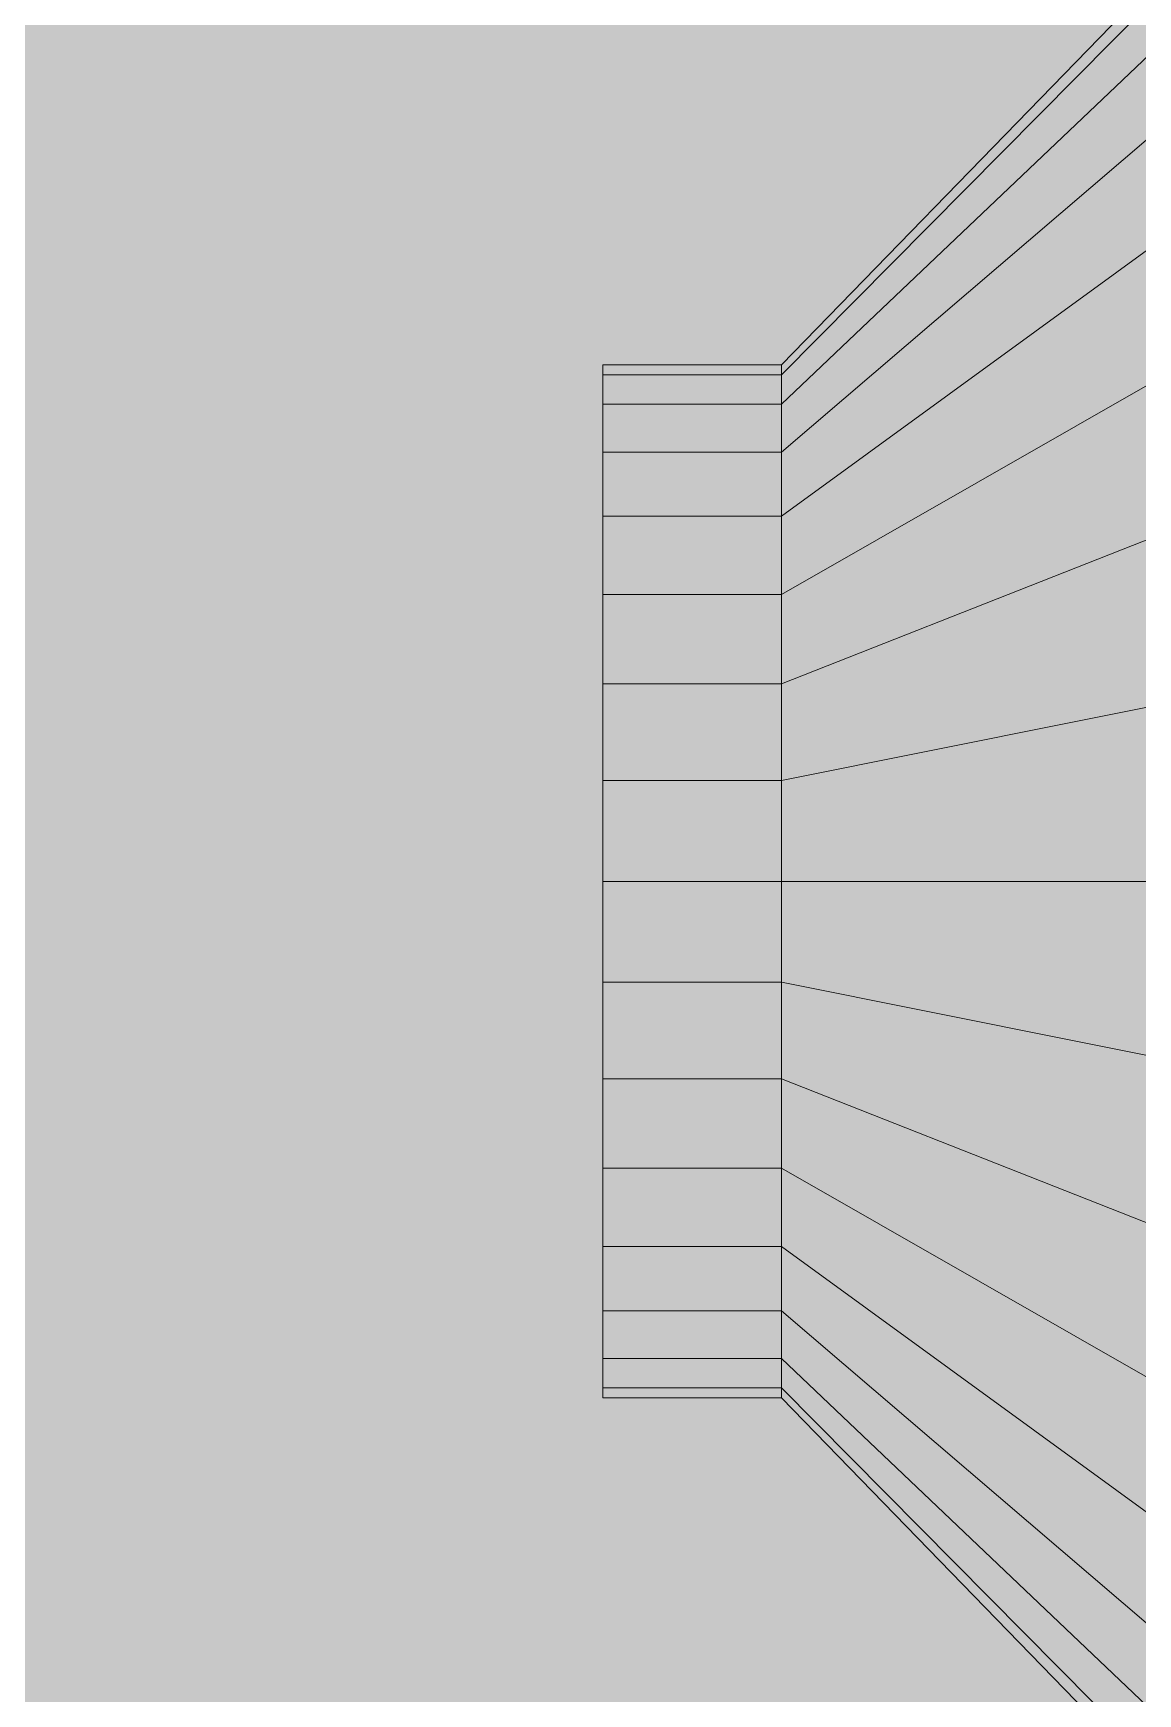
# Model space of a CAD drawing. Header units: millimetres. Extents: x -92759 to 184353, y -15225 to 86714.
# Drawn here: x -40618.1 to -40457.6, y 59628.2 to 59869.4 of the extents above; entities that cross this region are included whole.
import ezdxf

# ---------------------------------------------------------------- set-up
doc = ezdxf.new("R2010")
doc.units = ezdxf.units.MM
doc.layers.add('A-PATT-CONC', color=8, linetype='Continuous')
doc.layers.add('M-ACMV_FCU', color=5, linetype='Continuous')
doc.layers.add('HFI 9MM FPB', color=94, linetype='Continuous', lineweight=5)
doc.layers.add('M-ACMV_FAF', color=86, linetype='Continuous', lineweight=9)

# ---------------------------------------------------------------- blocks, each defined once
blk = doc.blocks.new('RCP_B8L1')
at = {"layer": 'HFI 9MM FPB'}
h = blk.add_hatch(dxfattribs=at)
h.set_pattern_fill('ANSI33', color=256, scale=50)
h.paths.add_polyline_path([(3420.95034, 503711.71507), (3420.95034, 499961.70958), (14170.95033, 499961.70958), (14170.95033, 498786.70958), (14170.95033, 496961.70958), (14620.95033, 496961.70958), (14620.95033, 495861.70958), (14170.95033, 495861.70958), (14170.95033, 487961.70958), (14770.95033, 487961.70958), (14770.95033, 488411.70958), (17420.95033, 488411.70958), (17420.95033, 489484.4), (17420.95033, 489561.70958), (19070.95033, 489561.70958), (19070.95033, 488561.70958), (18870.95033, 488561.70958), (18870.95033, 487961.70958), (19070.95033, 487961.70958), (19070.95033, 485386.70958), (15770.95033, 485386.70958), (15770.95033, 486036.70958), (14170.95033, 486036.70958), (14170.95033, 474361.70958), (16695.95033, 474361.70958), (16695.95033, 472561.70958), (14827.95033, 472561.70958), (14827.95033, 472661.70958), (14170.95033, 472661.70958), (14170.95033, 456911.7134), (11460.95032, 456911.7134), (11460.95032, 457661.70958), (7770.95034, 457661.70958), (7770.95034, 457211.70958), (3170.94439, 457211.70958), (3170.94439, 464761.70958), (-2529.04966, 464761.70958), (-2529.04966, 475336.70958), (5770.95034, 475336.70958), (5770.95034, 465361.70958), (12071.95033, 465361.70958), (12071.95033, 486011.70958), (3321.95033, 486011.70958), (3321.95033, 497561.70958), (-2879.04966, 497561.70958), (-2879.04966, 499961.70958), (1920.95034, 499961.70958), (1920.95034, 503711.71507), (2120.95034, 503711.71507)])
h.paths.add_polyline_path([(13420.95033, 497861.70958), (13420.95033, 457661.70958), (12820.95033, 457661.70958), (12820.95033, 497861.70958), (-2178.96619, 497861.70958), (-2178.96619, 499661.70958), (13420.95033, 499661.70958)], flags=16)
h.paths.add_polyline_path([(12070.95033, 496961.70958), (3671.95033, 496961.70959), (3671.95033, 486161.70959), (12070.95033, 486161.70958)], flags=16)
h.paths.add_polyline_path([(15120.95033, 488099.20958), (15120.95033, 486299.20958), (16320.95033, 486299.20958), (16320.95033, 485699.20958), (18720.95033, 485699.20958), (18720.95033, 488099.20958)], flags=16)
h.paths.add_polyline_path([(8070.95034, 463261.70958), (11870.95034, 463261.70958), (11870.95034, 459461.70958), (8070.95034, 459461.70958)], flags=0)
h.paths.add_polyline_path([(7920.95034, 463411.70958), (12020.95034, 463411.70958), (12020.95034, 459311.70958), (7920.95034, 459311.70958)], flags=16)
h.paths.add_polyline_path([(-1979.04966, 474849.20967), (5220.95034, 474849.20967), (5220.95034, 465249.22398), (-1979.04966, 465249.22398)], flags=16)
h.paths.add_polyline_path([(-2529.04966, 467793.20229), (-2529.04966, 464761.70958), (3170.94439, 464761.70958), (3170.94439, 457211.70958), (7770.95034, 457211.70958), (7770.95034, 457661.70958), (11460.95032, 457661.70958), (11460.95032, 456911.7134), (14170.95033, 456911.7134), (14170.95033, 472661.70958), (14020.95033, 472661.70958), (14020.95033, 457061.70958), (11610.95032, 457061.70958), (11610.95032, 457811.70958), (7620.95034, 457811.70958), (7620.95034, 457361.70958), (3320.94439, 457361.70958), (3320.94439, 464911.70958), (-2379.04966, 464911.70958), (-2379.04966, 467793.20229), (-2379.04966, 475186.70967), (5620.95034, 475186.70967), (5620.95034, 465211.72398), (12220.95033, 465211.72398), (12220.95033, 486011.70958), (12070.95033, 486011.70958), (12070.95033, 465361.72398), (5770.95034, 465361.72398), (5770.95034, 475336.70967), (-2529.04966, 475336.70967)], flags=16)
blk = doc.blocks.new('A$C7ee587d2')
at = {"layer": 'M-ACMV_FAF', "lineweight": 5, "invisible_edges": 14}
for points in [[(-254.251043, 104, 31.319129), (-255.5, 104, 44), (-265.5, 104, 44), (-264.058896, 104, 29.368226)], [(-255.5, 104, 44), (-254.251043, 104, 56.680871), (-264.058896, 104, 58.631774), (-265.5, 104, 44)], [(-250.55217, 104, 19.125577), (-254.251043, 104, 31.319129), (-264.058896, 104, 29.368226), (-259.790965, 104, 15.298743)], [(-254.251043, 104, 56.680871), (-250.55217, 104, 68.874423), (-259.790965, 104, 72.701257), (-264.058896, 104, 58.631774)], [(-244.545525, 104, 7.887935), (-250.55217, 104, 19.125577), (-259.790965, 104, 15.298743), (-252.860221, 104, 2.332233)], [(-250.55217, 104, 68.874423), (-244.545525, 104, 80.112065), (-252.860221, 104, 85.667767), (-259.790965, 104, 72.701257)], [(-236.461941, 104, -1.961941), (-244.545525, 104, 7.887935), (-252.860221, 104, 2.332233), (-243.533009, 104, -9.033009)], [(-244.545525, 104, 80.112065), (-236.461941, 104, 89.961941), (-243.533009, 104, 97.033009), (-252.860221, 104, 85.667767)], [(-226.612065, 104, -10.045525), (-236.461941, 104, -1.961941), (-243.533009, 104, -9.033009), (-232.167767, 104, -18.360221)], [(-236.461941, 104, 89.961941), (-226.612065, 104, 98.045525), (-232.167767, 104, 106.360221), (-243.533009, 104, 97.033009)], [(-215.374423, 104, -16.05217), (-226.612065, 104, -10.045525), (-232.167767, 104, -18.360221), (-219.201257, 104, -25.290965)], [(-226.612065, 104, 98.045525), (-215.374423, 104, 104.05217), (-219.201257, 104, 113.290965), (-232.167767, 104, 106.360221)], [(-203.180871, 104, -19.751043), (-215.374423, 104, -16.05217), (-219.201257, 104, -25.290965), (-205.131774, 104, -29.558896)], [(-215.374423, 104, 104.05217), (-203.180871, 104, 107.751043), (-205.131774, 104, 117.558896), (-219.201257, 104, 113.290965)], [(-190.5, 104, -21), (-203.180871, 104, -19.751043), (-205.131774, 104, -29.558896), (-190.5, 104, -31)], [(-203.180871, 104, 107.751043), (-190.5, 104, 109), (-190.5, 104, 119), (-205.131774, 104, 117.558896)], [(-190.5, 104, 109), (-177.819129, 104, 107.751043), (-175.868226, 104, 117.558896), (-190.5, 104, 119)], [(-177.819129, 104, -19.751043), (-190.5, 104, -21), (-190.5, 104, -31), (-175.868226, 104, -29.558896)], [(-177.819129, 104, 107.751043), (-165.625577, 104, 104.05217), (-161.798743, 104, 113.290965), (-175.868226, 104, 117.558896)], [(-165.625577, 104, -16.05217), (-177.819129, 104, -19.751043), (-175.868226, 104, -29.558896), (-161.798743, 104, -25.290965)], [(-165.625577, 104, 104.05217), (-154.387935, 104, 98.045525), (-148.832233, 104, 106.360221), (-161.798743, 104, 113.290965)], [(-154.387935, 104, -10.045525), (-165.625577, 104, -16.05217), (-161.798743, 104, -25.290965), (-148.832233, 104, -18.360221)], [(-154.387935, 104, 98.045525), (-144.538059, 104, 89.961941), (-137.466991, 104, 97.033009), (-148.832233, 104, 106.360221)], [(-144.538059, 104, -1.961941), (-154.387935, 104, -10.045525), (-148.832233, 104, -18.360221), (-137.466991, 104, -9.033009)], [(-144.538059, 104, 89.961941), (-136.454475, 104, 80.112065), (-128.139779, 104, 85.667767), (-137.466991, 104, 97.033009)], [(-136.454475, 104, 7.887935), (-144.538059, 104, -1.961941), (-137.466991, 104, -9.033009), (-128.139779, 104, 2.332233)], [(-136.454475, 104, 80.112065), (-130.44783, 104, 68.874423), (-121.209035, 104, 72.701257), (-128.139779, 104, 85.667767)], [(-130.44783, 104, 19.125577), (-136.454475, 104, 7.887935), (-128.139779, 104, 2.332233), (-121.209035, 104, 15.298743)], [(-130.44783, 104, 68.874423), (-126.748957, 104, 56.680871), (-116.941104, 104, 58.631774), (-121.209035, 104, 72.701257)], [(-126.748957, 104, 31.319129), (-130.44783, 104, 19.125577), (-121.209035, 104, 15.298743), (-116.941104, 104, 29.368226)], [(-126.748957, 104, 56.680871), (-125.5, 104, 44), (-115.5, 104, 44), (-116.941104, 104, 58.631774)], [(-125.5, 104, 44), (-126.748957, 104, 31.319129), (-116.941104, 104, 29.368226), (-115.5, 104, 44)]]:
    blk.add_3dface(points, dxfattribs=at)
at = {"layer": 'M-ACMV_FAF', "lineweight": 5}
mesh = blk.add_polymesh((2, 32), dxfattribs=dict(at, n_close=True))
for k, corner in enumerate([(-190.5, 78, 119), (-175.868226, 78, 117.558896), (-161.798743, 78, 113.290965), (-148.832233, 78, 106.360221), (-137.466991, 78, 97.033009), (-128.139779, 78, 85.667767), (-121.209035, 78, 72.701257), (-116.941104, 78, 58.631774), (-115.5, 78, 44), (-116.941104, 78, 29.368226), (-121.209035, 78, 15.298743), (-128.139779, 78, 2.332233), (-137.466991, 78, -9.033009), (-148.832233, 78, -18.360221), (-161.798743, 78, -25.290965), (-175.868226, 78, -29.558896), (-190.5, 78, -31), (-205.131774, 78, -29.558896), (-219.201257, 78, -25.290965), (-232.167767, 78, -18.360221), (-243.533009, 78, -9.033009), (-252.860221, 78, 2.332233), (-259.790965, 78, 15.298743), (-264.058896, 78, 29.368226), (-265.5, 78, 44), (-264.058896, 78, 58.631774), (-259.790965, 78, 72.701257), (-252.860221, 78, 85.667767), (-243.533009, 78, 97.033009), (-232.167767, 78, 106.360221), (-219.201257, 78, 113.290965), (-205.131774, 78, 117.558896), (-190.5, 104, 119), (-175.868226, 104, 117.558896), (-161.798743, 104, 113.290965), (-148.832233, 104, 106.360221), (-137.466991, 104, 97.033009), (-128.139779, 104, 85.667767), (-121.209035, 104, 72.701257), (-116.941104, 104, 58.631774), (-115.5, 104, 44), (-116.941104, 104, 29.368226), (-121.209035, 104, 15.298743), (-128.139779, 104, 2.332233), (-137.466991, 104, -9.033009), (-148.832233, 104, -18.360221), (-161.798743, 104, -25.290965), (-175.868226, 104, -29.558896), (-190.5, 104, -31), (-205.131774, 104, -29.558896), (-219.201257, 104, -25.290965), (-232.167767, 104, -18.360221), (-243.533009, 104, -9.033009), (-252.860221, 104, 2.332233), (-259.790965, 104, 15.298743), (-264.058896, 104, 29.368226), (-265.5, 104, 44), (-264.058896, 104, 58.631774), (-259.790965, 104, 72.701257), (-252.860221, 104, 85.667767), (-243.533009, 104, 97.033009), (-232.167767, 104, 106.360221), (-219.201257, 104, 113.290965), (-205.131774, 104, 117.558896)]):
    mesh.set_mesh_vertex(divmod(k, 32), corner)
mesh = blk.add_polymesh((2, 32), dxfattribs=dict(at, n_close=True))
for k, corner in enumerate([(-190.5, -7.5, 207), (-158.700278, -7.5, 203.868001), (-128.122601, -7.5, 194.592364), (-99.942052, -7.5, 179.529547), (-75.241595, -7.5, 159.258405), (-54.970453, -7.5, 134.557948), (-39.907636, -7.5, 106.377399), (-30.631999, -7.5, 75.799722), (-27.5, -7.5, 44), (-30.631999, -7.5, 12.200278), (-39.907636, -7.5, -18.377399), (-54.970453, -7.5, -46.557948), (-75.241595, -7.5, -71.258405), (-99.942052, -7.5, -91.529547), (-128.122601, -7.5, -106.592364), (-158.700278, -7.5, -115.868001), (-190.5, -7.5, -119), (-222.299722, -7.5, -115.868001), (-252.877399, -7.5, -106.592364), (-281.057948, -7.5, -91.529547), (-305.758405, -7.5, -71.258405), (-326.029547, -7.5, -46.557948), (-341.092364, -7.5, -18.377399), (-350.368001, -7.5, 12.200278), (-353.5, -7.5, 44), (-350.368001, -7.5, 75.799722), (-341.092364, -7.5, 106.377399), (-326.029547, -7.5, 134.557948), (-305.758405, -7.5, 159.258405), (-281.057948, -7.5, 179.529547), (-252.877399, -7.5, 194.592364), (-222.299722, -7.5, 203.868001), (-190.5, 78, 119), (-175.868226, 78, 117.558896), (-161.798743, 78, 113.290965), (-148.832233, 78, 106.360221), (-137.466991, 78, 97.033009), (-128.139779, 78, 85.667767), (-121.209035, 78, 72.701257), (-116.941104, 78, 58.631774), (-115.5, 78, 44), (-116.941104, 78, 29.368226), (-121.209035, 78, 15.298743), (-128.139779, 78, 2.332233), (-137.466991, 78, -9.033009), (-148.832233, 78, -18.360221), (-161.798743, 78, -25.290965), (-175.868226, 78, -29.558896), (-190.5, 78, -31), (-205.131774, 78, -29.558896), (-219.201257, 78, -25.290965), (-232.167767, 78, -18.360221), (-243.533009, 78, -9.033009), (-252.860221, 78, 2.332233), (-259.790965, 78, 15.298743), (-264.058896, 78, 29.368226), (-265.5, 78, 44), (-264.058896, 78, 58.631774), (-259.790965, 78, 72.701257), (-252.860221, 78, 85.667767), (-243.533009, 78, 97.033009), (-232.167767, 78, 106.360221), (-219.201257, 78, 113.290965), (-205.131774, 78, 117.558896)]):
    mesh.set_mesh_vertex(divmod(k, 32), corner)
blk = doc.blocks.new('ACMV_B8L1_R9')
at = {"layer": 'M-ACMV_FAF', "lineweight": 5, "xscale": -1.000000000000007, "rotation": 90}
blk.add_blockref('A$C7ee587d2', (249371.7, -50398.86, 20.38), dxfattribs=at)

msp = doc.modelspace()

# ---------------------------------------------------------------- block references
at = {"layer": 'A-PATT-CONC', "color": 152, "true_color": 0x2776bb}
msp.add_blockref('RCP_B8L1', (-54803.97, -426920.47), dxfattribs=at)

# ---------------------------------------------------------------- next in the draw order: block references
at = {"layer": 'M-ACMV_FCU', "color": 5}
msp.add_blockref('ACMV_B8L1_R9', (-289803.02, 109954.6), dxfattribs=at)

doc.saveas('drawing.dxf')
